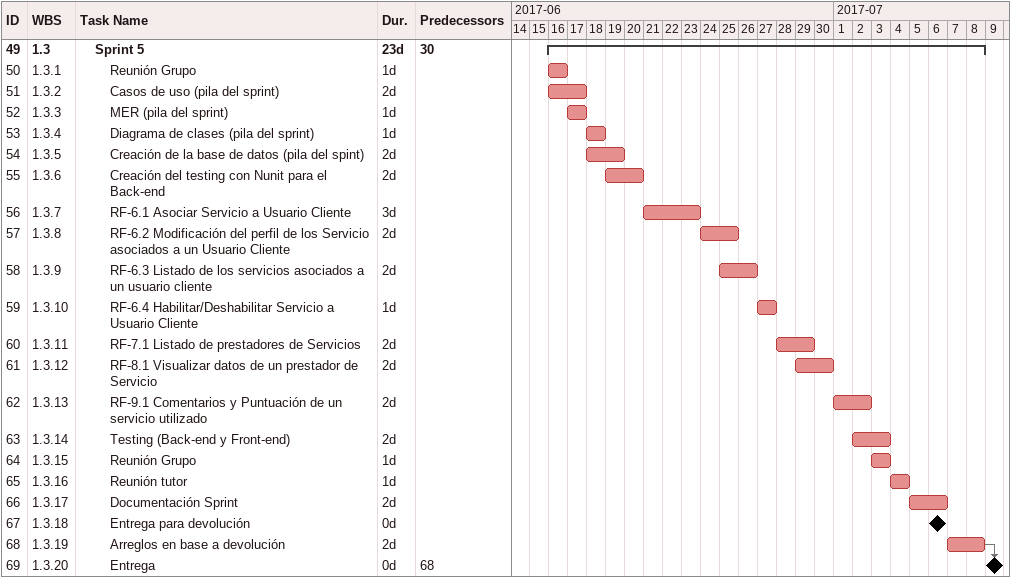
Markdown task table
| ID | WBS | Task | Duration | Start | Finish | Predecessors |
|---|---|---|---|---|---|---|
| 49 | 1.3 | **Sprint 5** | 23d | 2017-06-16 | 2017-07-08 | 30 |
| 50 | 1.3.1 | Reunión Grupo | 1d | 2017-06-16 | 2017-06-16 |  |
| 51 | 1.3.2 | Casos de uso (pila del sprint) | 2d | 2017-06-16 | 2017-06-17 |  |
| 52 | 1.3.3 | MER (pila del sprint) | 1d | 2017-06-17 | 2017-06-17 |  |
| 53 | 1.3.4 | Diagrama de clases (pila del sprint) | 1d | 2017-06-18 | 2017-06-18 |  |
| 54 | 1.3.5 | Creación de la base de datos (pila del spint) | 2d | 2017-06-18 | 2017-06-19 |  |
| 55 | 1.3.6 | Creación del testing con Nunit para el Back-end | 2d | 2017-06-19 | 2017-06-20 |  |
| 56 | 1.3.7 | RF-6.1 Asociar Servicio a Usuario Cliente | 3d | 2017-06-21 | 2017-06-23 |  |
| 57 | 1.3.8 | RF-6.2 Modificación del perfil de los Servicio asociados a un Usuario Cliente | 2d | 2017-06-24 | 2017-06-25 |  |
| 58 | 1.3.9 | RF-6.3 Listado de los servicios asociados a un usuario cliente | 2d | 2017-06-25 | 2017-06-26 |  |
| 59 | 1.3.10 | RF-6.4 Habilitar/Deshabilitar Servicio a Usuario Cliente | 1d | 2017-06-27 | 2017-06-27 |  |
| 60 | 1.3.11 | RF-7.1 Listado de prestadores de Servicios | 2d | 2017-06-28 | 2017-06-29 |  |
| 61 | 1.3.12 | RF-8.1 Visualizar datos de un prestador de Servicio | 2d | 2017-06-29 | 2017-06-30 |  |
| 62 | 1.3.13 | RF-9.1 Comentarios y Puntuación de un servicio utilizado | 2d | 2017-07-01 | 2017-07-02 |  |
| 63 | 1.3.14 | Testing (Back-end y Front-end) | 2d | 2017-07-02 | 2017-07-03 |  |
| 64 | 1.3.15 | Reunión Grupo | 1d | 2017-07-03 | 2017-07-03 |  |
| 65 | 1.3.16 | Reunión tutor | 1d | 2017-07-04 | 2017-07-04 |  |
| 66 | 1.3.17 | Documentación Sprint | 2d | 2017-07-05 | 2017-07-06 |  |
| 67 | 1.3.18 | Entrega para devolución | 0d | 2017-07-06 | 2017-07-06 |  |
| 68 | 1.3.19 | Arreglos en base a devolución | 2d | 2017-07-07 | 2017-07-08 |  |
| 69 | 1.3.20 | Entrega | 0d | 2017-07-09 | 2017-07-09 | 68 |
